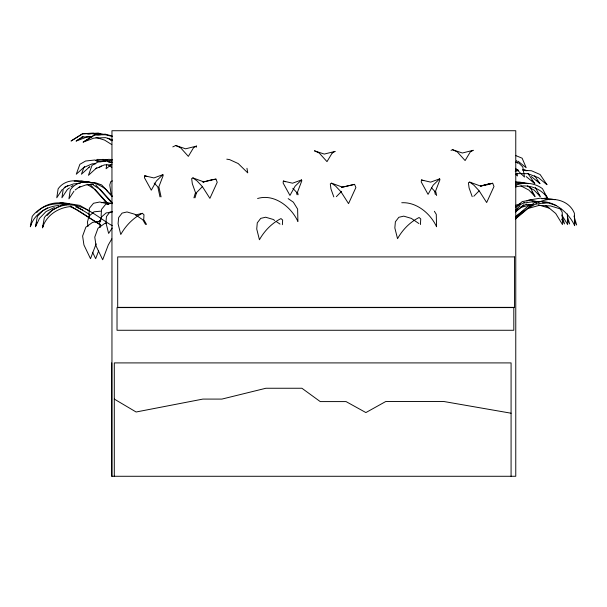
<?xml version="1.0" encoding="UTF-8"?>
<svg xmlns="http://www.w3.org/2000/svg" width="607" height="607" viewBox="0 0 607 607"><rect width="100%" height="100%" fill="white"/><g stroke="black" fill="none" stroke-linecap="round" stroke-linejoin="round"><path stroke-width="0.91" d="M282.369 224.711L282.642 220.038L281.003 218.581C271.906 223.133 264.394 230.88 259.432 239.757L256.731 229.014L257.277 222.86L260.722 218.376L265.638 217.223L273.18 219.438L274.698 220.478M420.416 224.567L420.75 218.952L419.111 217.503C410.013 222.048 402.502 229.795 397.539 238.68L394.838 227.936L395.385 221.783L398.829 217.298L403.746 216.138L411.288 218.361L418.898 223.528M196.44 147.137L196.539 146.097L185.621 148.814L175.764 145.513L172.798 146.886M162.896 174.664L153.912 177.934L144.694 175.795L144.466 177.76L151.31 190.173L156.401 180.969L162.896 174.664L163.169 175.529L158.533 187.654L154.178 183.041M301.55 179.93L292.566 183.2L283.348 181.068L283.12 183.026L289.956 195.439L295.048 186.235L301.55 179.93L301.823 180.795L297.187 192.92L292.832 188.307M439.658 178.853L430.674 182.123L421.455 179.983L421.228 181.948L428.064 194.361L433.155 185.158L439.658 178.853L439.931 179.718L435.295 191.842L431.562 187.889M106.756 164.611L106.096 168.754L111.976 164.095M58.833 205.47C46.147 206.433 34.136 214.165 30.35 226.699L32.217 216.373C40.123 206.008 53.75 201.79 66.307 204.802M54.38 207.465L45.95 211.623L39.485 218.406L35.502 226.699L37.368 216.373L42.96 210.644L47.634 207.898M70.996 206.547C58.31 207.511 46.291 215.242 42.505 227.777L44.379 217.458C50.115 210.379 58.416 205.576 67.574 204.893C85.026 204.164 98.137 217.678 112.295 225.751M193.929 197.836L195.242 193.383L196.296 193.383L194.984 197.836M30.35 226.699L31.389 223.315M35.502 226.699L36.807 222.473M42.505 227.777L43.552 224.4M83.834 167.608L81.421 174.239L89.092 167.274M96.126 243.885L90.511 258.688L83.933 244.962L82.613 236.04L85.83 227.208L92.545 222.374L100.716 221.047M98.638 250.85L95.663 258.688L92.568 252.231M111.809 238.847L108.289 244.97L102.674 259.766L96.096 246.04L94.768 237.117L97.993 228.285L104.708 223.452L106.521 223.156M62.278 189.407L56.77 197.753L58.12 188.891C63.439 180.939 74.244 178.944 82.78 182.487M73.933 191.243L68.932 198.83L70.275 189.968C78.872 177.381 97.188 181.326 106.9 190.423L101.627 184.923L94.904 182.555L90.443 182.882M112.212 228.035L108.623 233.414L105.921 222.67L106.468 216.517L109.913 212.033L112.371 211.448M65.586 186.357L63.272 188.891L61.929 197.753L67.43 189.407L69.539 187.912M36.807 212.458C44.273 203.838 56.83 200.773 67.612 204.309M47.118 215.493L52.043 210.288L61.148 205.303L69.471 203.694M202.275 186.736L195.765 193.383L192.32 183.709L191.653 178.587L192.92 177.904L203.838 181.895M336.369 196.653L341.574 191.342M473.824 196.243L479.037 190.924M84.639 166.637L76.262 174.239L79.889 164.3L85.61 161.014L94.775 160.013L100.694 161.697M96.794 167.722L88.425 175.317L92.044 165.377L97.765 162.092L106.931 161.09L112.007 162.532M88.622 167.631L89.927 166.477M523.765 204.726L520.905 207.215L526.474 204.119M515.958 209.445L520.055 205.94M515.92 216.426L518.332 214.612L515.502 217.025M515.593 211.395L521.223 207.215L515.518 211.987M515.472 218.444L527.597 208.292L528.227 208.292L515.389 219.044M98.288 221.972L101.111 219.711M99.093 167.676L101.301 165.931M515.616 210.348L517.839 208.755M524.107 210.363L518.188 214.612L527.741 206.433L532.916 204.711M64.388 187.912L67.901 185.431M70.943 186.918L73.06 185.431M75.139 189.991L80.063 186.508M95.603 160.635L97.424 159.398L102.393 159.58L105.565 161.136M107.758 161.712L109.586 160.476L112.067 160.567M92.256 136.818L86.884 137.038L76.194 141.021L82.317 137.159M112.416 139.807L105.527 137.63L93.888 138.123L83.197 142.099L94.669 134.86L105.246 134.155L112.257 136.044M76.194 141.021L83.121 136.666M83.197 142.099L94.738 134.853L105.352 134.769L112.356 136.461M210.348 180.689L211.911 179.718L215.94 179.095L217.23 182.275L209.893 198.36L202.397 186.615L197.055 180.916L192.92 177.904M487.11 184.877L488.673 183.906L492.694 183.284L493.992 186.463L486.655 202.548L479.151 190.803L473.817 185.105L469.681 182.085L468.407 182.775L469.082 187.889L472.216 196.691M524.501 202.359L515.753 207.215L522.187 201.615L530.435 200.067L538.083 201.843M526.884 201.031L528.477 200.151L540.435 198.14L549.828 199.703M536.656 203.436L527.908 208.292L534.35 202.692C551.019 197.624 567.985 211.099 574.662 225.66L574.381 213.262C568.782 199.233 550.632 196.16 538.25 202.556M196.539 146.097L193.542 147.729L188.345 156.371L180.575 147.744L175.764 145.513M342.492 187.161L331.574 183.17L330.299 183.853L330.974 188.974L333.789 196.888M515.616 185.469C524.19 181.569 534.942 183.011 542.446 188.663L547.135 197.434C540.086 187.51 527.21 183.929 515.684 186.941M451.039 150.384L452.519 149.701L462.375 153.002L473.293 150.286L470.304 151.917L465.106 160.559L457.337 151.932L452.519 149.701M83.47 167.631L92.158 163.822L95.815 163.769M95.633 168.716L104.313 164.907L111.635 164.793M112.386 180.924L110.762 181.63L109.753 184.991L111.058 193.648M142.357 213.315C133.252 217.867 125.748 225.614 120.778 234.492L118.084 223.748L118.631 217.594L122.075 213.11L126.984 211.957L134.526 214.172L143.662 220.379L143.988 214.764L142.357 213.315L135.642 214.977M66.74 186.379L73.644 183.875L80.215 183.39M78.895 187.457L85.799 184.953L93.311 184.399M515.586 205.356L519.896 203.922M104.51 160.536L108.645 159.322L112.394 159.588M518.606 204.498L520.32 204.005M520.609 207.518L531.922 204.369M527.612 208.596L538.925 205.447L550.519 205.917L561.209 209.187M515.244 171.311L518.689 170.408M202.958 182.032L211.911 179.718M480.615 185.992L488.673 183.906M203.019 182.07L215.94 179.095M354.587 184.361L341.665 187.335L354.587 184.361L355.884 187.548L348.547 203.626L341.043 191.88L335.709 186.19L331.574 183.17M480.698 186.046L492.694 183.284L480.6 186.083L469.681 182.085M101.339 202.723L104.92 202.002L112.219 203.686M111.923 203.079L105.656 204.339L101.544 209.362L101.134 215.546L101.589 217.336M59.691 203.148L62.468 202.617L79.767 205.386L89.692 211.107M257.588 198.512C274.258 193.436 291.223 206.911 297.9 221.472L297.62 209.074L293.363 202.192L288.181 198.633M401.735 202.746C416.652 201.873 430.538 213.641 436.554 226.737L436.274 214.339L434.377 211.282M541.907 198.762L545.587 198.14L554.98 199.703M515.434 183.997L522.847 182.874L526.368 183.572M523.871 203.004L533.287 201.668M536.027 204.081L545.45 202.746M515.715 182.586L519.425 182.077L527.969 183.549M95.345 160.514L97.173 160.309M100.739 211.153L94.017 211.813L88.963 216.244L87.438 222.086L87.992 226.449M112.052 212.313L106.179 212.89L101.119 217.321L99.601 223.171L100.155 227.526M78.28 181.797L82.742 181.478L85.268 182.366M83.44 181.797L87.901 181.478L92.097 182.957M87.666 133.783L90.314 133.608M92.954 133.426L98.243 133.077L103.494 134.488M96.43 161.159L107.196 160.552L108.865 161.09M108.592 162.236L112.181 162.039M74.168 181.152L81.588 180.803L87.932 182.487M81.733 137.038L92.476 136.59M87.734 133.768L90.39 133.752M93.038 133.73L98.349 133.692L101.847 134.534M515.434 207.215L516.071 207.215M82.689 210.03L75.45 206.668M516.489 173.617L527.84 173.663L538.348 177.646L546.915 184.649L540.093 174.505L531.436 170.734L523.204 170.355M532.187 201.82L536.687 201.979M542.544 202.837L548.842 203.064L556.452 205.614M102.583 159.398L107.545 159.58M526.762 204.369L533.007 204.62M522.604 169.573L524.433 169.656L527.028 170.787M515.624 169.482L517.452 169.573M515.7 169.877L518.37 170.081M522.809 170.423L526.368 170.696M63.295 204.058L65.108 204.225M226.783 159.171L229.567 159.603L238.202 163.556L247.747 172.874L246.958 168.268M515.98 182.373L521.959 183.405M511.079 413.215L444.074 401.546L385.703 401.546L365.892 412.57L346.058 401.591L320.238 401.591L301.907 388.252L265.934 388.252L221.904 399.087L202.882 399.087L136.105 412.001L114.298 399.087M515.844 181.789L519.364 182.487M108.888 204.111L99.768 202.002L93.501 203.262L89.388 208.284L88.971 214.468L89.426 216.259M98.448 134.959L93.197 133.692L82.582 133.768L71.042 141.021L82.514 133.783L93.091 133.077L100.094 134.959M515.389 162.152L518.712 162.995L522.771 166.933L524.509 177.062L515.593 168.367M421.455 179.983L423.747 180.651M283.348 181.068L285.639 181.728M144.694 175.795L146.985 176.462M538.363 204.832L549.047 208.11M95.952 137.372L104.563 140.088L111.756 144.572M515.798 155.589L522.141 158.215L526.186 167.729L518.12 161.25M70.298 206.668L77.491 210.03L100.14 224.673M529.236 187.555L533.993 190.037L540.131 196.357L535.435 187.586M520.905 185.894L528.841 190.037L534.979 196.357L530.283 187.586L527.346 185.856M545.389 205.659L547.833 206.934L555.708 213.467L562.499 224.582L562.219 212.177L559.851 208.36M76.565 206.509L89.699 214.575M70.655 206.069L100.838 225.174M108.699 165.453L111.787 167.32M109.882 139.269L112.151 140.718M107.818 138.168L111.756 140.695M92.188 184.225L99.897 189.346L95.792 185.067M87.036 184.225L94.738 189.346L90.056 184.452M276.223 221.509L280.024 224.097M531.337 176.569L539.904 183.572L534.661 175.772M526.186 176.569L534.752 183.572L527.931 173.427M515.593 174.118L517.498 175.977L517.027 173.215M545.063 182.677L546.915 184.649M536.823 180.279L539.904 183.572M531.671 180.279L534.752 183.572M112.136 195.932L106.635 190.423L112.242 196.622M111.976 202.427L100.155 189.346L99.631 189.346L112.075 203.117M108.691 204.498L95.003 189.346L94.48 189.346L108.167 204.498M544.38 193.663L547.135 197.434M537.923 193.345L540.131 196.357M531.671 191.835L534.979 196.357M574.305 221.062L576.65 224.992L573.987 216.077M567.302 219.984L569.647 223.907L567.249 215.895M561.68 219.195L564.495 223.907L561.832 214.999L567.659 224.582L567.416 213.952M146.537 224.453L144.162 220.379L143.153 220.379L145.536 224.453M516.603 160.597L517.71 163.192M436.63 195.53L435.834 191.842L434.756 191.842L435.356 194.604M298.12 194.764L297.726 192.92L296.648 192.92L297.051 194.764M161.067 196.873L159.072 187.654L158.002 187.654L159.99 196.873M511.079 476.275L511.079 362.91L114.298 362.91L114.298 476.275M111.954 476.275L111.954 130.725L515.768 130.725L515.768 476.275L111.696 476.275L111.696 362.91M332.196 152.994L326.998 161.637L319.229 153.017L314.411 150.786L324.267 154.079L335.185 151.371L332.196 152.994M514.478 256.913L117.697 256.913L117.697 307.362L514.478 307.362L514.478 256.913M513.81 307.597L117.022 307.597L117.022 330.269L513.81 330.269L513.81 307.597"/></g></svg>
